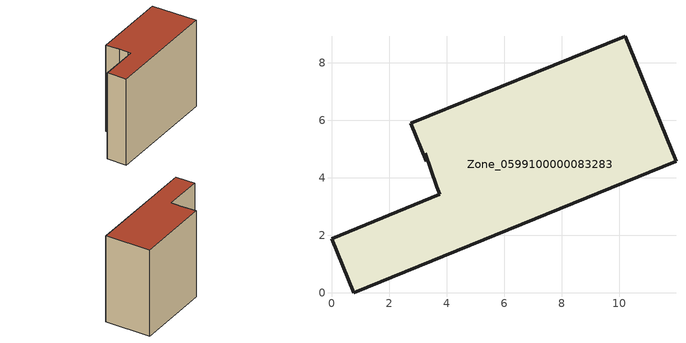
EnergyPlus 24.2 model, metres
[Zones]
Zone_0599100000083283
 floor ground (C_G): 0,1.89 3.77,3.43 3.66,3.69 3.26,4.86 3.3,4.59 2.76,5.9 10.21,8.93 11.98,4.57 0.77,0 z0
 wall outside (C_F): 3.77,3.43 0,1.89 0.77,0 11.98,4.57 10.21,8.93 2.76,5.9 3.3,4.59 3.26,4.86 3.66,3.69 3.77,3.43 z0:9.11
 roof outside (C_R): 3.26,4.86 3.66,3.69 3.77,3.43 0,1.89 0.77,0 11.98,4.57 10.21,8.93 2.76,5.9 3.3,4.59 z9.11
[BUILDING]
Pand.0599100000083283: North Axis=0; Terrain=City; Loads Convergence Tolerance Value=0.04; Temperature Convergence Tolerance Value=0.4; Solar Distribution=FullExterior; Maximum Number of Warmup Days=25; Minimum Number of Warmup Days=1
[Site:Location]
Rotterdam.The.Hague.AP_ZH_NLD Design_Conditions: Latitude=51.96; Longitude=4.45; Time Zone=1; Elevation=-4.5
[SITE:GROUNDTEMPERATURE:BUILDINGSURFACE]
18, 18, 18, 18, 18, 18, 18, 18, 18, 18, 18, 18
[MATERIAL] Thermal Absorptance=0.9; Solar Absorptance=0.7; Visible Absorptance=0.7
Name | Roughness | Thickness | Conductivity | Density | Specific Heat
G.TI.1946 | MediumSmooth | 0.15 | 1 | 540 | 1210
F.TI.1946 | Rough | 0.3 | 0.857143 | 1920 | 840
R.TI.1946 | MediumRough | 0.2 | 0.1 | 1500 | 1000
[CONSTRUCTION]
C_G: G.TI.1946
C_F: F.TI.1946
C_R: R.TI.1946
[ZONE]
Zone_0599100000083283: Type=1; Multiplier=1; Ceiling Height=Autocalculate; Volume=Autocalculate; Floor Area=autocalculate; Part of Total Floor Area=Yes
[ZONEINFILTRATION:DESIGNFLOWRATE]
Infil_Zone_0599100000083283: Zone or ZoneList or Space or SpaceList=Zone_0599100000083283; Schedule=AlwaysOn; Design Flow Rate Calculation Method=Flow/Area; Flow Rate per Floor Area=0.003; Constant Term Coefficient=1; Temperature Term Coefficient=0; Velocity Term Coefficient=0; Velocity Squared Term Coefficient=0
[HVACTEMPLATE:ZONE:IDEALLOADSAIRSYSTEM]
Zone_0599100000083283: Maximum Heating Supply Air Temperature=50; Minimum Cooling Supply Air Temperature=13; Maximum Heating Supply Air Humidity Ratio=0.0156; Minimum Cooling Supply Air Humidity Ratio=0.0077; Heating Limit=NoLimit; Cooling Limit=NoLimit; Dehumidification Control Type=ConstantSensibleHeatRatio; Cooling Sensible Heat Ratio=0.7; Dehumidification Setpoint=60; Humidification Control Type=None; Humidification Setpoint=30; Outdoor Air Method=None; Outdoor Air Flow Rate per Person=0.00944; Outdoor Air Flow Rate per Zone Floor Area=0; Outdoor Air Flow Rate per Zone=0; Demand Controlled Ventilation Type=None; Outdoor Air Economizer Type=NoEconomizer; Heat Recovery Type=None; Sensible Heat Recovery Effectiveness=0.7; Latent Heat Recovery Effectiveness=0.65
[ZONECONTROL:THERMOSTAT]
ThermostatControl_Zone_0599100000083283: Zone or ZoneList=Zone_0599100000083283; Control Type Schedule=DualSetpointControlType; Control 1=Thermostat_Zone_0599100000083283; Temperature Difference Between Cutout And Setpoint=0
[THERMOSTATSETPOINT:DUALSETPOINT]
Thermostat_Zone_0599100000083283: Heating Setpoint Temperature Schedule=HeatingSetpoint_Zone_0599100000083283; Cooling Setpoint Temperature Schedule=CoolingSetpoint_Zone_0599100000083283
[SCHEDULE:COMPACT]
HeatingSetpoint_Zone_0599100000083283: Through: 12/31, For: AllDays, Until: 24:00, 21
CoolingSetpoint_Zone_0599100000083283: Through: 12/31, For: AllDays, Until: 24:00, 24
DualSetpointControlType: Through: 12/31, For: AllDays, Until: 24:00, 4
AlwaysOn: Through: 12/31, For: AllDays, Until: 24:00, 1
